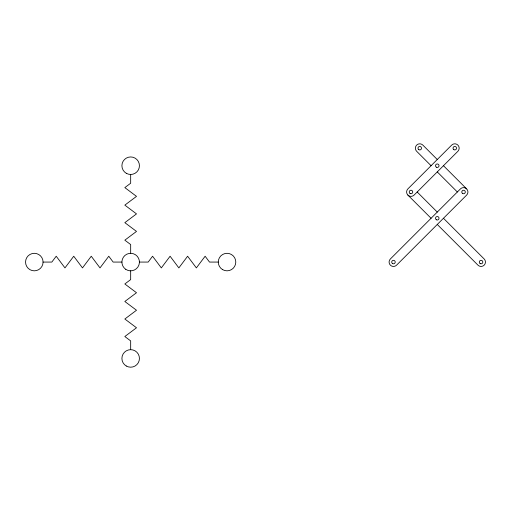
<?xml version="1.0" encoding="UTF-8"?>
<svg xmlns="http://www.w3.org/2000/svg" width="511" height="511" viewBox="0 0 511 511"><rect width="100%" height="100%" fill="white"/><g stroke="black" fill="none" stroke-linecap="round" stroke-linejoin="round"><path stroke-width="0.77" d="M43.071 262.073A8.757 8.757 0 0 1 29.932 269.655A8.757 8.757 0 0 1 29.932 254.484A8.757 8.757 0 0 1 43.071 262.073L51.828 262.073L56.21 256.228L64.967 267.911L73.731 256.228L82.488 267.911L91.252 256.228L100.009 267.911L108.773 256.228L113.148 262.073L121.912 262.073M139.433 262.073L148.19 262.073L152.572 256.228L161.329 267.911L170.093 256.228L178.85 267.911L187.607 256.228L196.371 267.911L205.128 256.228L209.51 262.073L218.267 262.073M437.269 159.515L422.846 145.092A4.382 4.382 0 0 0 416.657 145.092A4.382 4.382 0 0 0 416.657 151.288L431.073 165.711M443.465 165.711L466.645 188.891A4.382 4.382 0 0 1 466.645 195.087L396.568 265.164A4.382 4.382 0 0 1 390.372 265.164A4.382 4.382 0 0 1 390.372 258.975L460.456 188.891A4.382 4.382 0 0 1 466.645 188.891M437.269 171.907L457.358 191.989M417.187 191.989L437.269 212.078M443.465 218.267L484.166 258.975A4.382 4.382 0 0 1 484.166 265.164A4.382 4.382 0 0 1 477.977 265.164L437.269 224.463M407.893 195.087A4.382 4.382 0 0 0 414.089 195.087L457.888 151.288A4.382 4.382 0 0 0 457.888 145.092A4.382 4.382 0 0 0 451.692 145.092L407.893 188.891A4.382 4.382 0 0 0 407.893 195.087L431.073 218.267M130.669 174.468L130.669 183.232L124.831 187.607L136.507 196.371L124.831 205.128L136.507 213.892L124.831 222.649L136.507 231.413L124.831 240.17L130.669 244.552L130.669 253.309M130.669 270.83L130.669 279.587L124.831 283.969L136.507 292.733L124.831 301.49L136.507 310.247L124.831 319.011L136.507 327.768L124.831 336.532L130.669 340.907L130.669 349.671M125.757 269.323A8.757 8.757 0 0 0 139.407 262.692A8.757 8.757 0 0 0 126.843 254.191A8.757 8.757 0 0 0 125.757 269.323M222.649 269.655A8.757 8.757 0 0 0 235.788 262.073A8.757 8.757 0 0 0 222.649 254.484A8.757 8.757 0 0 0 222.649 269.655M126.287 173.293A8.757 8.757 0 0 0 139.433 165.711A8.757 8.757 0 0 0 126.287 158.123A8.757 8.757 0 0 0 126.287 173.293M126.287 366.017A8.757 8.757 0 0 0 139.433 358.428A8.757 8.757 0 0 0 126.287 350.846A8.757 8.757 0 0 0 126.287 366.017M410.046 193.465A1.75 1.75 0 0 0 412.741 192.072A1.75 1.75 0 0 0 410.186 190.431A1.75 1.75 0 0 0 410.046 193.465M392.525 263.542A1.75 1.75 0 0 0 395.22 262.156A1.75 1.75 0 0 0 392.665 260.514A1.75 1.75 0 0 0 392.525 263.542M480.123 263.542A1.75 1.75 0 0 0 482.818 262.156A1.75 1.75 0 0 0 480.27 260.514A1.75 1.75 0 0 0 480.123 263.542M436.324 219.743A1.75 1.75 0 0 0 439.019 218.35A1.75 1.75 0 0 0 436.471 216.715A1.75 1.75 0 0 0 436.324 219.743M462.602 193.465A1.75 1.75 0 0 0 465.304 192.072A1.75 1.75 0 0 0 462.749 190.431A1.75 1.75 0 0 0 462.602 193.465M436.324 167.18A1.75 1.75 0 0 0 439.019 165.794A1.75 1.75 0 0 0 436.471 164.152A1.75 1.75 0 0 0 436.324 167.18M453.845 149.666A1.75 1.75 0 0 0 456.54 148.273A1.75 1.75 0 0 0 453.985 146.631A1.75 1.75 0 0 0 453.845 149.666M418.803 149.666A1.75 1.75 0 0 0 421.498 148.273A1.75 1.75 0 0 0 418.95 146.631A1.75 1.75 0 0 0 418.803 149.666"/></g></svg>
